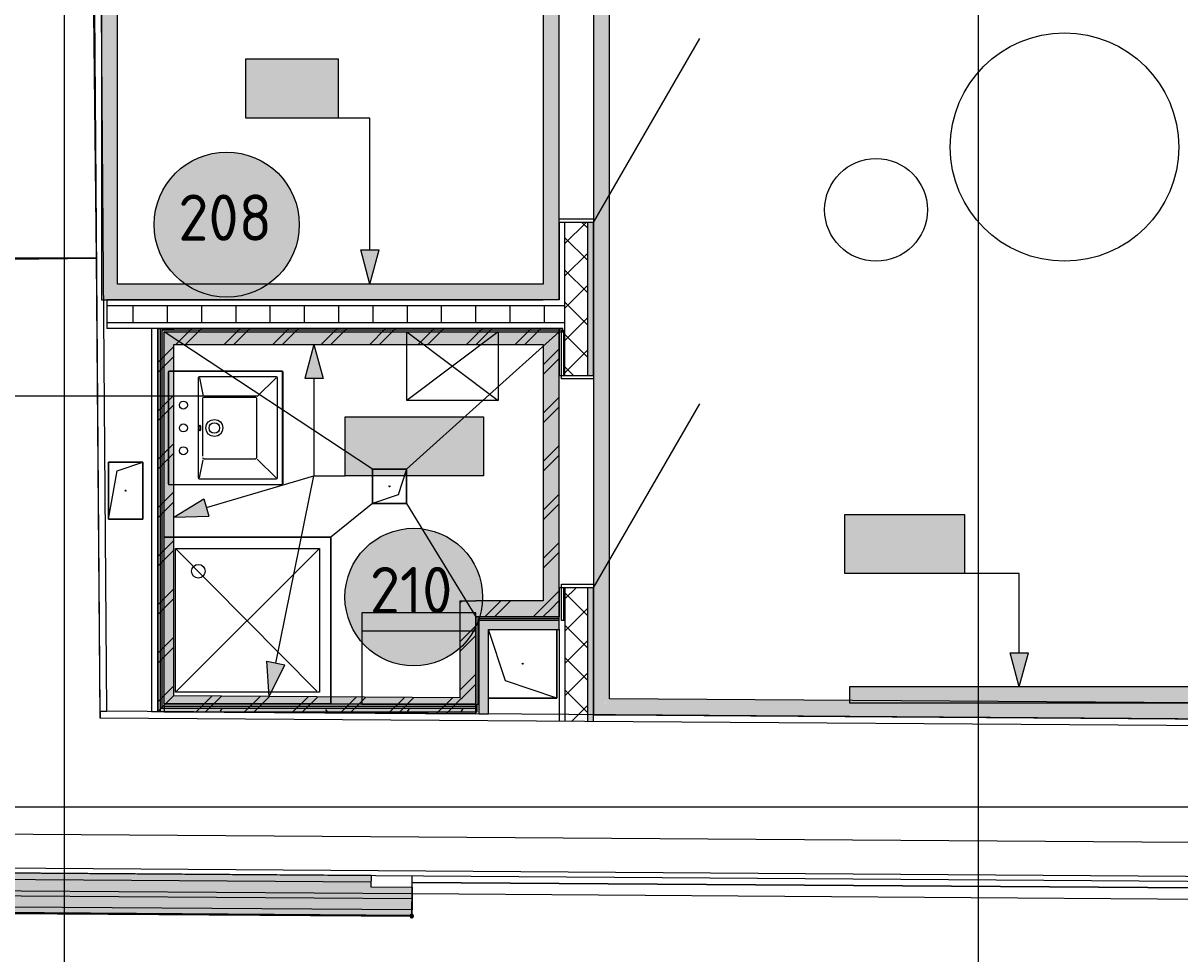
# Model space of a CAD drawing. Header units: millimetres. Extents: x 0 to 1189, y 0 to 841.
# Drawn here: x 720.4 to 771, y 281.4 to 322.2 of the extents above; entities that cross this region are included whole.
import ezdxf

# ---------------------------------------------------------------- set-up
doc = ezdxf.new("R2010")
doc.units = ezdxf.units.MM

msp = doc.modelspace()

# ---------------------------------------------------------------- hatches: boundary and pattern name
at = {"true_color": 0x008080}
h = msp.add_hatch(color=136, dxfattribs=at)
h.dxf.hatch_style = 2
h.paths.add_polyline_path([(746.02714, 292.605218), (745.327139, 292.610218), (745.327139, 374.192342), (746.02714, 374.192342)])
at = {"true_color": 0xf1d696}
h = msp.add_hatch(color=41, dxfattribs=at)
h.dxf.hatch_style = 2
h.paths.add_polyline_path([(724.493107, 310.771245), (723.793106, 310.771245), (723.793106, 323.121264), (724.493107, 323.121264)])
h = msp.add_hatch(color=41, dxfattribs=at)
h.dxf.hatch_style = 2
h.paths.add_polyline_path([(743.127135, 323.121264), (743.827136, 323.121264), (743.827136, 310.771245), (743.127135, 310.771245)])
at = {"true_color": 0xffffff}
h = msp.add_hatch(color=7, dxfattribs=at)
h.dxf.hatch_style = 2
h.paths.add_polyline_path([(730.107115, 320.624261), (734.147122, 320.624261), (734.147122, 318.035257), (730.107115, 318.035257)])
at = {"true_color": 0x0077b0}
h = msp.add_hatch(color=144, dxfattribs=at)
h.paths.add_polyline_path([(731.317405, 319.228366), (731.317405, 320.035345), (731.287915, 320.192028), (731.198894, 320.323079), (731.070254, 320.409482), (730.913916, 320.438835), (730.757439, 320.409482), (730.626181, 320.323079), (730.538745, 320.192028), (730.510426, 320.035345), (730.510426, 319.228366), (730.538745, 319.072027), (730.626181, 318.943388), (730.757439, 318.854366), (730.913916, 318.824876), (731.070254, 318.854366), (731.198894, 318.943388), (731.287915, 319.072027)])
h.paths.add_polyline_path([(731.518048, 319.228366), (731.506894, 319.10771), (731.473468, 318.995684), (731.417821, 318.89265), (731.340005, 318.798969), (731.248236, 318.72167), (731.146184, 318.66716), (731.03452, 318.634871), (730.913916, 318.624234), (730.792183, 318.634871), (730.680476, 318.66716), (730.578277, 318.72167), (730.48507, 318.798969), (730.40734, 318.89265), (730.351883, 318.995684), (730.318646, 319.10771), (730.307579, 319.228366), (730.307579, 320.035345), (730.318646, 320.157078), (730.351883, 320.268785), (730.40734, 320.370984), (730.48507, 320.464191), (730.578277, 320.542007), (730.680476, 320.597654), (730.792183, 320.63108), (730.913916, 320.642233), (731.034571, 320.631123), (731.146597, 320.597998), (731.249632, 320.543169), (731.343312, 320.466947), (731.419216, 320.373309), (731.473881, 320.270163), (731.506946, 320.157508), (731.518048, 320.035345)])
h = msp.add_hatch(color=144, dxfattribs=at)
h.dxf.hatch_style = 2
h.paths.add_polyline_path([(733.740525, 320.297724), (733.509015, 320.066213), (733.438459, 320.035345), (733.362322, 320.060632), (733.337035, 320.136769), (733.365147, 320.207324), (733.760369, 320.602546), (733.801159, 320.631898), (733.841949, 320.642233), (733.918085, 320.616671), (733.943372, 320.540258), (733.943372, 318.722902), (733.918085, 318.648143), (733.841949, 318.624234), (733.765812, 318.648143), (733.740525, 318.722902)])
h = msp.add_hatch(color=144, dxfattribs=at)
h.dxf.hatch_style = 2
h.paths.add_polyline_path([(732.830945, 319.126391), (732.023966, 319.126391), (731.94783, 319.151954), (731.922543, 319.228366), (731.94783, 319.304503), (732.023966, 319.32979), (732.830945, 319.32979), (732.907082, 319.304503), (732.932369, 319.228366), (732.907082, 319.151954)])
at = {"true_color": 0xffffff}
h = msp.add_hatch(color=7, dxfattribs=at)
edge = h.paths.add_edge_path()
edge.add_arc((729.268114, 313.371749), 3.176255, 0, 360)
h = msp.add_hatch(color=7)
h.dxf.hatch_style = 2
h.paths.add_polyline_path([(745.077138, 306.771239), (745.077138, 313.47125), (745.327139, 313.47125), (745.327139, 306.771239)])
at = {"true_color": 0x0077b0}
h = msp.add_hatch(color=144, dxfattribs=at)
h.dxf.hatch_style = 2
h.paths.add_polyline_path([(735.537124, 310.771245), (735.137123, 312.264248), (735.937124, 312.264248)])
at = {"true_color": 0xf1d696}
h = msp.add_hatch(color=41, dxfattribs=at)
h.dxf.hatch_style = 2
h.paths.add_polyline_path([(724.493107, 310.771245), (724.493107, 310.071244), (723.793106, 310.071244)])
h = msp.add_hatch(color=41, dxfattribs=at)
h.dxf.hatch_style = 2
h.paths.add_polyline_path([(723.793106, 310.771245), (724.493107, 310.771245), (723.793106, 310.071244)])
h = msp.add_hatch(color=41, dxfattribs=at)
h.dxf.hatch_style = 2
h.paths.add_polyline_path([(743.127135, 310.771245), (743.127135, 310.071244), (724.493107, 310.071244), (724.493107, 310.771245)])
h = msp.add_hatch(color=41, dxfattribs=at)
h.dxf.hatch_style = 2
h.paths.add_polyline_path([(743.127135, 310.071244), (743.127135, 310.771245), (743.827136, 310.071244)])
h = msp.add_hatch(color=41, dxfattribs=at)
h.dxf.hatch_style = 2
h.paths.add_polyline_path([(743.127135, 310.771245), (743.827136, 310.771245), (743.827136, 310.071244)])
at = {"true_color": 0xcccccc}
h = msp.add_hatch(color=254, dxfattribs=at)
h.dxf.hatch_style = 2
h.paths.add_polyline_path([(726.947111, 308.821243), (726.947111, 308.121241), (726.24711, 308.821243)])
h = msp.add_hatch(color=254, dxfattribs=at)
h.dxf.hatch_style = 2
h.paths.add_polyline_path([(726.947111, 308.121241), (726.24711, 308.121241), (726.24711, 308.821243)])
h = msp.add_hatch(color=254, dxfattribs=at)
h.dxf.hatch_style = 2
h.paths.add_polyline_path([(726.947111, 308.121241), (726.947111, 308.821243), (743.127135, 308.821243), (743.127135, 308.121241)])
h = msp.add_hatch(color=254, dxfattribs=at)
h.dxf.hatch_style = 2
h.paths.add_polyline_path([(743.127135, 308.121241), (743.127135, 308.821243), (743.827136, 308.821243)])
h = msp.add_hatch(color=254, dxfattribs=at)
h.dxf.hatch_style = 2
h.paths.add_polyline_path([(743.127135, 308.121241), (743.827136, 308.821243), (743.827136, 308.121241)])
h = msp.add_hatch(color=254, dxfattribs=at)
h.dxf.hatch_style = 2
h.paths.add_polyline_path([(726.24711, 308.121241), (726.947111, 308.121241), (726.947111, 292.740218), (726.24711, 292.745218)])
at = {"true_color": 0x0077b0}
h = msp.add_hatch(color=144, dxfattribs=at)
h.dxf.hatch_style = 2
h.paths.add_polyline_path([(733.08912, 308.121241), (733.489121, 306.628239), (732.689119, 306.628239)])
at = {"true_color": 0xcccccc}
h = msp.add_hatch(color=254, dxfattribs=at)
h.dxf.hatch_style = 2
h.paths.add_polyline_path([(743.127135, 308.121241), (743.827136, 308.121241), (743.827136, 296.892224), (743.127135, 296.892224)])
at = {"true_color": 0xffffff}
h = msp.add_hatch(color=7, dxfattribs=at)
h.dxf.hatch_style = 2
h.paths.add_polyline_path([(734.450122, 304.958237), (740.510131, 304.958237), (740.510131, 302.370233), (734.450122, 302.370233)])
h = msp.add_hatch(color=7, dxfattribs=at)
h.dxf.hatch_style = 2
h.paths.add_polyline_path([(734.450122, 304.958237), (740.510131, 304.958237), (740.510131, 302.370233), (734.450122, 302.370233)])
h = msp.add_hatch(color=7, dxfattribs=at)
h.dxf.hatch_style = 2
h.paths.add_polyline_path([(734.450122, 304.958237), (740.510131, 304.958237), (740.510131, 302.370233), (734.450122, 302.370233)])
at = {"true_color": 0x0077b0}
h = msp.add_hatch(color=144, dxfattribs=at)
h.dxf.hatch_style = 2
h.paths.add_polyline_path([(734.751706, 304.975338), (735.762084, 304.975338), (735.835809, 304.949776), (735.860751, 304.873363), (735.860751, 303.056007), (735.835809, 302.981248), (735.762084, 302.957339), (735.685672, 302.981248), (735.660109, 303.056007), (735.660109, 304.77194), (734.85313, 304.77194), (734.85313, 303.056007), (734.827843, 302.981248), (734.751706, 302.957339), (734.67557, 302.981248), (734.650283, 303.056007), (734.650283, 304.873363), (734.67557, 304.949776)])
h = msp.add_hatch(color=144, dxfattribs=at)
h.dxf.hatch_style = 2
h.paths.add_polyline_path([(734.751706, 304.975338), (735.762084, 304.975338), (735.835809, 304.949776), (735.860751, 304.873363), (735.860751, 303.056007), (735.835809, 302.981248), (735.762084, 302.957339), (735.685672, 302.981248), (735.660109, 303.056007), (735.660109, 304.77194), (734.85313, 304.77194), (734.85313, 303.056007), (734.827843, 302.981248), (734.751706, 302.957339), (734.67557, 302.981248), (734.650283, 303.056007), (734.650283, 304.873363), (734.67557, 304.949776)])
h = msp.add_hatch(color=144, dxfattribs=at)
h.dxf.hatch_style = 2
h.paths.add_polyline_path([(734.751706, 304.975338), (735.762084, 304.975338), (735.835809, 304.949776), (735.860751, 304.873363), (735.860751, 303.056007), (735.835809, 302.981248), (735.762084, 302.957339), (735.685672, 302.981248), (735.660109, 303.056007), (735.660109, 304.77194), (734.85313, 304.77194), (734.85313, 303.056007), (734.827843, 302.981248), (734.751706, 302.957339), (734.67557, 302.981248), (734.650283, 303.056007), (734.650283, 304.873363), (734.67557, 304.949776)])
h = msp.add_hatch(color=144, dxfattribs=at)
h.dxf.hatch_style = 2
h.paths.add_polyline_path([(736.265587, 303.056007), (736.265587, 304.873363), (736.290874, 304.949776), (736.367011, 304.975338), (736.443147, 304.949776), (736.468434, 304.873363), (736.468434, 304.167808), (737.275413, 304.167808), (737.275413, 304.873363), (737.300976, 304.949776), (737.377388, 304.975338), (737.451113, 304.949776), (737.476056, 304.873363), (737.476056, 303.056007), (737.451113, 302.981248), (737.377388, 302.957339), (737.300976, 302.981248), (737.275413, 303.056007), (737.275413, 303.964961), (736.468434, 303.964961), (736.468434, 303.056007), (736.443147, 302.981248), (736.367011, 302.957339), (736.290874, 302.981248)])
h = msp.add_hatch(color=144, dxfattribs=at)
h.dxf.hatch_style = 2
h.paths.add_polyline_path([(736.265587, 303.056007), (736.265587, 304.873363), (736.290874, 304.949776), (736.367011, 304.975338), (736.443147, 304.949776), (736.468434, 304.873363), (736.468434, 304.167808), (737.275413, 304.167808), (737.275413, 304.873363), (737.300976, 304.949776), (737.377388, 304.975338), (737.451113, 304.949776), (737.476056, 304.873363), (737.476056, 303.056007), (737.451113, 302.981248), (737.377388, 302.957339), (737.300976, 302.981248), (737.275413, 303.056007), (737.275413, 303.964961), (736.468434, 303.964961), (736.468434, 303.056007), (736.443147, 302.981248), (736.367011, 302.957339), (736.290874, 302.981248)])
h = msp.add_hatch(color=144, dxfattribs=at)
h.dxf.hatch_style = 2
h.paths.add_polyline_path([(736.265587, 303.056007), (736.265587, 304.873363), (736.290874, 304.949776), (736.367011, 304.975338), (736.443147, 304.949776), (736.468434, 304.873363), (736.468434, 304.167808), (737.275413, 304.167808), (737.275413, 304.873363), (737.300976, 304.949776), (737.377388, 304.975338), (737.451113, 304.949776), (737.476056, 304.873363), (737.476056, 303.056007), (737.451113, 302.981248), (737.377388, 302.957339), (737.300976, 302.981248), (737.275413, 303.056007), (737.275413, 303.964961), (736.468434, 303.964961), (736.468434, 303.056007), (736.443147, 302.981248), (736.367011, 302.957339), (736.290874, 302.981248)])
h = msp.add_hatch(color=144, dxfattribs=at)
h.dxf.hatch_style = 2
h.paths.add_polyline_path([(739.800638, 304.975338), (739.901071, 304.966303), (739.994321, 304.939027), (740.079613, 304.89325), (740.156172, 304.828715), (740.221138, 304.750632), (740.267862, 304.665004), (740.296086, 304.571521), (740.305551, 304.469874), (740.2824, 304.325662), (740.212947, 304.179383), (739.577947, 303.157981), (740.204127, 303.157981), (740.280264, 303.132419), (740.305551, 303.056007), (740.280264, 302.981248), (740.204127, 302.957339), (739.397148, 302.957339), (739.321012, 302.981248), (739.295725, 303.056007), (739.312261, 303.115538), (740.051992, 304.303407), (740.089957, 304.385813), (740.102704, 304.469874), (740.081206, 304.5868), (740.015061, 304.684297), (739.917564, 304.750442), (739.800638, 304.77194), (739.71594, 304.75611), (739.635273, 304.70855), (739.558327, 304.629158), (739.484791, 304.51783), (739.448411, 304.482276), (739.397148, 304.469874), (739.321012, 304.495436), (739.295725, 304.571849), (739.303993, 304.610985), (739.406088, 304.770467), (739.52255, 304.884319), (739.653894, 304.952592)])
h = msp.add_hatch(color=144, dxfattribs=at)
h.dxf.hatch_style = 2
h.paths.add_polyline_path([(739.800638, 304.975338), (739.901071, 304.966303), (739.994321, 304.939027), (740.079613, 304.89325), (740.156172, 304.828715), (740.221138, 304.750632), (740.267862, 304.665004), (740.296086, 304.571521), (740.305551, 304.469874), (740.2824, 304.325662), (740.212947, 304.179383), (739.577947, 303.157981), (740.204127, 303.157981), (740.280264, 303.132419), (740.305551, 303.056007), (740.280264, 302.981248), (740.204127, 302.957339), (739.397148, 302.957339), (739.321012, 302.981248), (739.295725, 303.056007), (739.312261, 303.115538), (740.051992, 304.303407), (740.089957, 304.385813), (740.102704, 304.469874), (740.081206, 304.5868), (740.015061, 304.684297), (739.917564, 304.750442), (739.800638, 304.77194), (739.71594, 304.75611), (739.635273, 304.70855), (739.558327, 304.629158), (739.484791, 304.51783), (739.448411, 304.482276), (739.397148, 304.469874), (739.321012, 304.495436), (739.295725, 304.571849), (739.303993, 304.610985), (739.406088, 304.770467), (739.52255, 304.884319), (739.653894, 304.952592)])
h = msp.add_hatch(color=144, dxfattribs=at)
h.dxf.hatch_style = 2
h.paths.add_polyline_path([(739.800638, 304.975338), (739.901071, 304.966303), (739.994321, 304.939027), (740.079613, 304.89325), (740.156172, 304.828715), (740.221138, 304.750632), (740.267862, 304.665004), (740.296086, 304.571521), (740.305551, 304.469874), (740.2824, 304.325662), (740.212947, 304.179383), (739.577947, 303.157981), (740.204127, 303.157981), (740.280264, 303.132419), (740.305551, 303.056007), (740.280264, 302.981248), (740.204127, 302.957339), (739.397148, 302.957339), (739.321012, 302.981248), (739.295725, 303.056007), (739.312261, 303.115538), (740.051992, 304.303407), (740.089957, 304.385813), (740.102704, 304.469874), (740.081206, 304.5868), (740.015061, 304.684297), (739.917564, 304.750442), (739.800638, 304.77194), (739.71594, 304.75611), (739.635273, 304.70855), (739.558327, 304.629158), (739.484791, 304.51783), (739.448411, 304.482276), (739.397148, 304.469874), (739.321012, 304.495436), (739.295725, 304.571849), (739.303993, 304.610985), (739.406088, 304.770467), (739.52255, 304.884319), (739.653894, 304.952592)])
h = msp.add_hatch(color=144, dxfattribs=at)
h.dxf.hatch_style = 2
h.paths.add_polyline_path([(738.789294, 303.459496), (737.982315, 303.459496), (737.906178, 303.485059), (737.880891, 303.561471), (737.906178, 303.637608), (737.982315, 303.662895), (738.789294, 303.662895), (738.865431, 303.637608), (738.890718, 303.561471), (738.865431, 303.485059)])
h = msp.add_hatch(color=144, dxfattribs=at)
h.dxf.hatch_style = 2
h.paths.add_polyline_path([(738.789294, 303.459496), (737.982315, 303.459496), (737.906178, 303.485059), (737.880891, 303.561471), (737.906178, 303.637608), (737.982315, 303.662895), (738.789294, 303.662895), (738.865431, 303.637608), (738.890718, 303.561471), (738.865431, 303.485059)])
h = msp.add_hatch(color=144, dxfattribs=at)
h.dxf.hatch_style = 2
h.paths.add_polyline_path([(738.789294, 303.459496), (737.982315, 303.459496), (737.906178, 303.485059), (737.880891, 303.561471), (737.906178, 303.637608), (737.982315, 303.662895), (738.789294, 303.662895), (738.865431, 303.637608), (738.890718, 303.561471), (738.865431, 303.485059)])
h = msp.add_hatch(color=144, dxfattribs=at)
h.dxf.hatch_style = 2
h.paths.add_polyline_path([(726.947111, 300.56123), (728.266113, 301.367231), (728.492113, 300.59923)])
at = {"true_color": 0xffffff}
h = msp.add_hatch(color=7, dxfattribs=at)
h.dxf.hatch_style = 2
h.paths.add_polyline_path([(756.322155, 300.68223), (761.574164, 300.68223), (761.574164, 298.094226), (756.322155, 298.094226)])
at = {"true_color": 0x0077b0}
h = msp.add_hatch(color=144, dxfattribs=at)
h.dxf.hatch_style = 2
h.paths.add_polyline_path([(756.725399, 300.496264), (756.725399, 298.780331), (756.700112, 298.705572), (756.623976, 298.681663), (756.547839, 298.705572), (756.522552, 298.780331), (756.522552, 300.597687), (756.547839, 300.6741), (756.623976, 300.699662), (757.430955, 300.699662), (757.507091, 300.6741), (757.532378, 300.597687), (757.507091, 300.521758), (757.430955, 300.496264)])
h = msp.add_hatch(color=144, dxfattribs=at)
h.dxf.hatch_style = 2
h.paths.add_polyline_path([(761.168045, 300.355153), (760.936534, 300.123642), (760.865979, 300.092774), (760.789842, 300.118061), (760.764555, 300.194198), (760.792667, 300.264753), (761.187889, 300.659975), (761.228679, 300.689327), (761.269469, 300.699662), (761.345605, 300.6741), (761.370892, 300.597687), (761.370892, 298.780331), (761.345605, 298.705572), (761.269469, 298.681663), (761.193332, 298.705572), (761.168045, 298.780331)])
at = {"true_color": 0xffffff}
h = msp.add_hatch(color=7, dxfattribs=at)
edge = h.paths.add_edge_path()
edge.add_arc((737.456627, 297.062725), 3.011505, 0, 360)
at = {"true_color": 0x0077b0}
h = msp.add_hatch(color=144, dxfattribs=at)
h.paths.add_polyline_path([(757.936553, 299.994107), (757.96184, 300.067832), (758.037977, 300.092774), (758.54289, 300.092774), (758.699228, 300.063422), (758.827868, 299.977019), (758.91689, 299.845968), (758.94638, 299.689285), (758.94638, 299.085153), (758.91689, 298.92847), (758.827868, 298.797418), (758.699228, 298.709982), (758.54289, 298.681663), (758.1394, 298.681663), (758.1394, 298.173443), (758.114113, 298.099924), (758.037977, 298.074775), (757.96184, 298.099924), (757.936553, 298.173443)])
h.paths.add_polyline_path([(758.1394, 299.889376), (758.1394, 298.882306), (758.54289, 298.882306), (758.62006, 298.896913), (758.684001, 298.941286), (758.728649, 299.007018), (758.743532, 299.085153), (758.743532, 299.689285), (758.728994, 299.767419), (758.686757, 299.833152), (758.621438, 299.876147), (758.54289, 299.889376)])
h = msp.add_hatch(color=144, dxfattribs=at)
h.dxf.hatch_style = 2
h.paths.add_polyline_path([(760.258957, 299.18382), (759.451978, 299.18382), (759.375841, 299.209383), (759.350554, 299.285795), (759.375841, 299.361932), (759.451978, 299.387219), (760.258957, 299.387219), (760.335094, 299.361932), (760.360381, 299.285795), (760.335094, 299.209383)])
h = msp.add_hatch(color=7)
h.dxf.hatch_style = 2
h.paths.add_polyline_path([(745.327139, 297.471225), (745.327139, 291.610216), (745.077138, 291.612216), (745.077138, 297.471225)])
at = {"true_color": 0xcccccc}
h = msp.add_hatch(color=254, dxfattribs=at)
h.dxf.hatch_style = 2
h.paths.add_polyline_path([(739.47713, 296.892224), (740.177131, 296.892224), (740.177131, 296.192223)])
h = msp.add_hatch(color=254, dxfattribs=at)
h.dxf.hatch_style = 2
h.paths.add_polyline_path([(739.47713, 296.192223), (739.47713, 296.892224), (740.177131, 296.192223)])
h = msp.add_hatch(color=254, dxfattribs=at)
h.dxf.hatch_style = 2
h.paths.add_polyline_path([(743.127135, 296.892224), (743.127135, 296.192223), (740.177131, 296.192223), (740.177131, 296.892224)])
h = msp.add_hatch(color=254, dxfattribs=at)
h.dxf.hatch_style = 2
h.paths.add_polyline_path([(743.127135, 296.892224), (743.827136, 296.892224), (743.827136, 296.192223)])
h = msp.add_hatch(color=254, dxfattribs=at)
h.dxf.hatch_style = 2
h.paths.add_polyline_path([(743.127135, 296.192223), (743.127135, 296.892224), (743.827136, 296.192223)])
h = msp.add_hatch(color=254, dxfattribs=at)
h.dxf.hatch_style = 2
h.paths.add_polyline_path([(739.47713, 296.192223), (740.177131, 296.192223), (740.177131, 292.646218), (739.47713, 292.651218)])
h = msp.add_hatch(color=7)
h.dxf.hatch_style = 2
h.paths.add_polyline_path([(740.327131, 295.642222), (740.327131, 296.042223), (743.827136, 296.042223), (743.827136, 295.642222)])
h = msp.add_hatch(color=7)
h.dxf.hatch_style = 2
h.paths.add_polyline_path([(740.727132, 291.942217), (740.327131, 291.942217), (740.327131, 295.642222), (740.727132, 295.642222)])
at = {"true_color": 0x0077b0}
h = msp.add_hatch(color=144, dxfattribs=at)
h.dxf.hatch_style = 2
h.paths.add_polyline_path([(731.127117, 292.711218), (731.032117, 294.25322), (731.816118, 294.09422)])
h = msp.add_hatch(color=144, dxfattribs=at)
h.dxf.hatch_style = 2
h.paths.add_polyline_path([(763.966167, 293.126219), (763.566167, 294.619221), (764.366168, 294.619221)])
at = {"true_color": 0xcccccc}
h = msp.add_hatch(color=254, dxfattribs=at)
h.dxf.hatch_style = 2
h.paths.add_polyline_path([(726.25211, 292.050217), (726.24711, 292.745218), (726.947111, 292.740218)])
h = msp.add_hatch(color=254, dxfattribs=at)
h.dxf.hatch_style = 2
h.paths.add_polyline_path([(726.24711, 292.045217), (726.947111, 292.740218), (726.947111, 292.040217)])
h = msp.add_hatch(color=254, dxfattribs=at)
h.dxf.hatch_style = 2
h.paths.add_polyline_path([(726.947111, 292.040217), (726.947111, 292.740218), (739.47713, 292.651218), (739.47713, 291.951217)])
at = {"true_color": 0x6a6a6a}
h = msp.add_hatch(color=251, dxfattribs=at)
h.dxf.hatch_style = 2
h.paths.add_polyline_path([(756.531156, 292.426217), (756.531156, 293.126219), (771.531179, 293.126219), (771.531179, 292.426217)])
at = {"true_color": 0xcccccc}
h = msp.add_hatch(color=254, dxfattribs=at)
h.dxf.hatch_style = 2
h.paths.add_polyline_path([(739.47713, 292.651218), (740.177131, 292.646218), (740.177131, 291.946217)])
h = msp.add_hatch(color=254, dxfattribs=at)
h.dxf.hatch_style = 2
h.paths.add_polyline_path([(739.47713, 292.651218), (740.177131, 291.946217), (739.47713, 291.951217)])
at = {"true_color": 0x008080}
h = msp.add_hatch(color=136, dxfattribs=at)
h.dxf.hatch_style = 2
h.paths.add_polyline_path([(745.327139, 291.915217), (745.327139, 292.610218), (746.02714, 292.605218)])
h = msp.add_hatch(color=136, dxfattribs=at)
h.dxf.hatch_style = 2
h.paths.add_polyline_path([(746.02714, 292.605218), (746.02714, 291.905217), (745.327139, 291.910217)])
at = {"true_color": 0xf1d696}
h = msp.add_hatch(color=41, dxfattribs=at)
h.dxf.hatch_style = 2
h.paths.add_polyline_path([(790.713208, 292.292217), (790.718208, 291.592216), (746.02714, 291.905217), (746.02714, 292.605218)])
at = {"true_color": 0x3d3d3d}
h = msp.add_hatch(color=250, dxfattribs=at)
h.dxf.hatch_style = 2
h.paths.add_polyline_path([(716.967095, 284.998206), (735.585124, 284.868206), (735.585124, 284.378205), (737.381127, 284.365205), (737.372127, 283.069203), (715.194093, 283.225203)])
h = msp.add_hatch(color=250, dxfattribs=at)
h.dxf.hatch_style = 2
h.paths.add_polyline_path([(735.589124, 284.868206), (735.585124, 284.878206)])
h = msp.add_hatch(color=250, dxfattribs=at)
h.dxf.hatch_style = 2
h.paths.add_polyline_path([(715.233093, 283.264203), (737.372127, 283.109203), (737.372127, 283.067203), (715.207093, 283.223203)])
h = msp.add_hatch(color=7)
h.dxf.hatch_style = 2
h.paths.add_polyline_path([(737.282126, 283.109203), (737.308564, 283.045641), (737.372127, 283.019203), (737.435689, 283.045641), (737.462127, 283.109203), (737.462127, 283.121203), (737.435689, 283.184766), (737.372127, 283.211203), (737.308564, 283.184766), (737.282126, 283.121203)])
h = msp.add_hatch(color=7)
h.dxf.hatch_style = 2
h.paths.add_polyline_path([(737.462127, 283.106203), (737.435689, 283.169766), (737.372127, 283.196203), (737.308564, 283.169766), (737.282126, 283.106203), (737.308564, 283.038641), (737.372127, 283.012203), (737.435689, 283.038641)])
h = msp.add_hatch(color=7)
h.dxf.hatch_style = 2
h.paths.add_polyline_path([(737.462127, 283.085203), (737.435689, 283.148766), (737.372127, 283.175203), (737.308564, 283.148766), (737.282126, 283.085203), (737.308564, 283.016641), (737.372127, 282.990203), (737.435689, 283.016641)])
h = msp.add_hatch(color=7)
h.dxf.hatch_style = 2
h.paths.add_polyline_path([(737.282126, 283.069203), (737.308564, 283.005641), (737.372127, 282.979203), (737.435689, 283.005641), (737.462127, 283.069203), (737.462127, 283.082203), (737.435689, 283.145766), (737.372127, 283.172203), (737.308564, 283.145766), (737.282126, 283.082203)])
h = msp.add_hatch(color=7)
h.dxf.hatch_style = 2
h.paths.add_polyline_path([(737.462127, 283.082203), (737.435689, 283.145766), (737.372127, 283.172203), (737.308564, 283.145766), (737.282126, 283.082203), (737.282126, 283.069203), (737.308564, 283.005641), (737.372127, 282.979203), (737.435689, 283.005641), (737.462127, 283.069203)])
h = msp.add_hatch(color=7)
h.dxf.hatch_style = 2
h.paths.add_polyline_path([(737.282126, 283.067203), (737.308564, 283.003641), (737.372127, 282.977203), (737.435689, 283.003641), (737.462127, 283.067203), (737.462127, 283.079203), (737.435689, 283.142766), (737.372127, 283.169203), (737.308564, 283.142766), (737.282126, 283.079203)])

# ---------------------------------------------------------------- linework, layer by layer
at = {"color": 7, "lineweight": 0}
for points in [[(762.173164, 237.628134), (762.173164, 717.840867)], [(722.173103, 237.628134), (722.173103, 489.971519)], [(723.573105, 311.904247), (722.863104, 376.404346)], [(723.723106, 292.059217), (723.085105, 376.406346)], [(724.023106, 292.061217), (723.385105, 376.409346)], [(745.327139, 374.192342), (745.327139, 291.910217)], [(746.02714, 292.605218), (746.02714, 374.192342)], [(743.827136, 310.071244), (743.827136, 323.821265)], [(723.793106, 323.121264), (723.793106, 310.071244)], [(724.493107, 310.771245), (724.493107, 323.121264)], [(743.127135, 323.121264), (743.127135, 310.771245)], [(745.327139, 313.47125), (749.977146, 321.525262)], [(726.092109, 313.371249), (726.108507, 313.696144), (726.156637, 314.011639), (726.234901, 314.316139), (726.341703, 314.608048), (726.475447, 314.885772), (726.634536, 315.147715), (726.817373, 315.392282), (727.022361, 315.617878), (727.247904, 315.822907), (727.492404, 316.005775), (727.754267, 316.164886), (728.031894, 316.298645), (728.323688, 316.405456), (728.628055, 316.483725), (728.943395, 316.531856), (729.268114, 316.548254), (729.592844, 316.531856), (729.908217, 316.483725), (730.212632, 316.405456), (730.504491, 316.298645), (730.782194, 316.164886), (731.04414, 316.005775), (731.288732, 315.822907), (731.514368, 315.617878), (731.719449, 315.392282), (731.902376, 315.147715), (732.061549, 314.885772), (732.195369, 314.608048), (732.302235, 314.316139), (732.380549, 314.011639), (732.42871, 313.696144), (732.445119, 313.371249)], [(743.827136, 313.47125), (743.827136, 313.62125)], [(743.827136, 313.62125), (745.327139, 313.62125)], [(743.827136, 313.47125), (743.827136, 310.071244)], [(745.327139, 313.47125), (743.827136, 313.47125)], [(744.077137, 306.771239), (744.077137, 313.47125)], [(745.077138, 306.771239), (745.077138, 313.47125)], [(745.327139, 306.771239), (745.327139, 313.47125)], [(732.445119, 313.371249), (732.42871, 313.046531), (732.380549, 312.73119), (732.302235, 312.426824), (732.195369, 312.135029), (732.061549, 311.857402), (731.902376, 311.59554), (731.719449, 311.351039), (731.514368, 311.125496), (731.288732, 310.920508), (731.04414, 310.737671), (730.782194, 310.578583), (730.504491, 310.444839), (730.212632, 310.338036), (729.908217, 310.259772), (729.592844, 310.211643), (729.268114, 310.195245), (728.943395, 310.211643), (728.628055, 310.259772), (728.323688, 310.338036), (728.031894, 310.444839), (727.754267, 310.578583), (727.492404, 310.737671), (727.247904, 310.920508), (727.022361, 311.125496), (726.817373, 311.351039), (726.634536, 311.59554), (726.475447, 311.857402), (726.341703, 312.135029), (726.234901, 312.426824), (726.156637, 312.73119), (726.108507, 313.046531), (726.092109, 313.371249)], [(723.573105, 311.904247), (712.119088, 311.904247)], [(719.7731, 311.862247), (723.573105, 311.904247)], [(723.726106, 291.761216), (723.573105, 311.904247)], [(743.127135, 310.771245), (724.493107, 310.771245)], [(723.793106, 310.071244), (724.493107, 310.071244)], [(723.887106, 310.071244), (724.021106, 310.071244)], [(743.827136, 310.071244), (724.021106, 310.071244)], [(724.021106, 310.071244), (724.021106, 308.821243)], [(724.493107, 310.071244), (743.127135, 310.071244)], [(743.827136, 310.071244), (743.127135, 310.071244)], [(744.077137, 309.821244), (724.021106, 309.821244)], [(725.177108, 309.071243), (725.177108, 309.821244)], [(726.67711, 309.071243), (726.67711, 309.821244)], [(728.177112, 309.071243), (728.177112, 309.821244)], [(729.677115, 309.071243), (729.677115, 309.821244)], [(731.177117, 309.071243), (731.177117, 309.821244)], [(732.677119, 309.071243), (732.677119, 309.821244)], [(734.177122, 309.071243), (734.177122, 309.821244)], [(735.677124, 309.071243), (735.677124, 309.821244)], [(737.177126, 309.071243), (737.177126, 309.821244)], [(738.677129, 309.071243), (738.677129, 309.821244)], [(740.177131, 309.071243), (740.177131, 309.821244)], [(741.677133, 309.071243), (741.677133, 309.821244)], [(743.177135, 309.071243), (743.177135, 309.821244)], [(744.077137, 309.071243), (724.021106, 309.071243)], [(743.987137, 308.821243), (724.021106, 308.821243)], [(725.977109, 308.821243), (725.977109, 292.045217)], [(726.24711, 292.045217), (726.24711, 308.821243)], [(726.24711, 308.821243), (726.947111, 308.821243)], [(726.24711, 308.821243), (726.24711, 292.045217)], [(726.37711, 292.045217), (726.37711, 308.821243)], [(726.43711, 308.761242), (743.987137, 308.761242)], [(726.43711, 292.201217), (726.43711, 308.761242)], [(726.52711, 308.671242), (743.987137, 308.671242)], [(726.52711, 292.366217), (726.52711, 308.671242)], [(735.645124, 302.663233), (726.52711, 308.671242)], [(743.127135, 308.821243), (726.947111, 308.821243)], [(727.042111, 308.121241), (727.742112, 308.821243)], [(727.466111, 308.121241), (728.166112, 308.821243)], [(729.163114, 308.121241), (729.863115, 308.821243)], [(729.587115, 308.121241), (730.287116, 308.821243)], [(731.285117, 308.121241), (731.985118, 308.821243)], [(731.709118, 308.121241), (732.409119, 308.821243)], [(733.40612, 308.121241), (734.106122, 308.821243)], [(733.830121, 308.121241), (734.530122, 308.821243)], [(735.527124, 308.121241), (736.227125, 308.821243)], [(735.951124, 308.121241), (736.651125, 308.821243)], [(737.145126, 302.663233), (743.827136, 308.671242)], [(737.649127, 308.121241), (738.349128, 308.821243)], [(738.073128, 308.121241), (738.773129, 308.821243)], [(739.77013, 308.121241), (740.470131, 308.821243)], [(740.194131, 308.121241), (740.894132, 308.821243)], [(741.891133, 308.121241), (742.591135, 308.821243)], [(742.315134, 308.121241), (743.015135, 308.821243)], [(743.827136, 308.821243), (743.127135, 308.821243)], [(743.827136, 308.821243), (743.827136, 306.771239)], [(743.827136, 296.892224), (743.827136, 308.821243)], [(743.927137, 306.771239), (743.927137, 308.731242)], [(743.927137, 308.731242), (744.077137, 308.731242)], [(743.987137, 308.671242), (743.987137, 308.821243)], [(744.017137, 308.731242), (744.017137, 306.771239)], [(726.24711, 307.32724), (726.947111, 308.027241)], [(726.947111, 292.740218), (726.947111, 308.121241)], [(726.947111, 308.121241), (743.127135, 308.121241)], [(743.127135, 308.121241), (743.127135, 296.892224)], [(743.127135, 307.23624), (743.827136, 307.936241)], [(726.24711, 306.90224), (726.947111, 307.602241)], [(743.127135, 306.812239), (743.827136, 307.512241)], [(726.72711, 306.91624), (726.741985, 306.95174), (726.77711, 306.96624)], [(726.72711, 306.94624), (726.72711, 301.996232)], [(731.677118, 306.94624), (726.72711, 306.94624)], [(726.72711, 302.026232), (726.72711, 306.91624)], [(726.77711, 306.96624), (731.677118, 306.96624)], [(731.677118, 306.96624), (731.712618, 306.95174), (731.727118, 306.91624)], [(731.677118, 306.94624), (731.698493, 306.937615), (731.707118, 306.91624)], [(731.707118, 302.026232), (731.707118, 306.91624)], [(731.727118, 306.91624), (731.727118, 302.026232)], [(728.027112, 306.666239), (728.041987, 306.701739), (728.077112, 306.716239)], [(728.027112, 302.276233), (728.027112, 306.666239)], [(728.077112, 306.716239), (731.427117, 306.716239)], [(728.077112, 306.666239), (728.238113, 305.866238)], [(731.427117, 306.666239), (730.609116, 305.847238)], [(731.427117, 306.716239), (731.462618, 306.701739), (731.477118, 306.666239)], [(731.477118, 306.666239), (731.477118, 302.276233)], [(743.827136, 306.771239), (745.327139, 306.771239)], [(743.927137, 306.621239), (743.927137, 306.771239)], [(745.327139, 306.621239), (743.927137, 306.621239)], [(202.529309, 305.871238), (730.632116, 305.871238)], [(726.24711, 305.205237), (726.947111, 305.905238)], [(726.24711, 304.781236), (726.947111, 305.481237)], [(727.371111, 305.291237), (727.302846, 305.305081), (727.247236, 305.342737), (727.209814, 305.398394), (727.196111, 305.466237), (727.209814, 305.534503), (727.247236, 305.590113), (727.302846, 305.627535), (727.371111, 305.641238)], [(727.371111, 305.641238), (727.438955, 305.627535), (727.494611, 305.590113), (727.532268, 305.534503), (727.546112, 305.466237), (727.532268, 305.398394), (727.494611, 305.342737), (727.438955, 305.305081), (727.371111, 305.291237)], [(728.228113, 305.766238), (728.242613, 305.801738), (728.278113, 305.816238)], [(728.228113, 305.732238), (728.228113, 305.766238)], [(728.228113, 303.230234), (728.228113, 305.732238)], [(728.278113, 305.816238), (730.527116, 305.816238)], [(730.527116, 305.816238), (730.562616, 305.801738), (730.577116, 305.766238)], [(730.577116, 305.766238), (730.577116, 303.166234)], [(743.127135, 305.115237), (743.827136, 305.815238)], [(743.127135, 304.690236), (743.827136, 305.390237)], [(745.327139, 297.471225), (749.977146, 305.525237)], [(727.371111, 304.291236), (727.302846, 304.305079), (727.247236, 304.342736), (727.209814, 304.398392), (727.196111, 304.466236), (727.209814, 304.534502), (727.247236, 304.590111), (727.302846, 304.627533), (727.371111, 304.641236)], [(727.371111, 304.641236), (727.438955, 304.627533), (727.494611, 304.590111), (727.532268, 304.534502), (727.546112, 304.466236), (727.532268, 304.398392), (727.494611, 304.342736), (727.438955, 304.305079), (727.371111, 304.291236)], [(728.096081, 304.340259), (728.084065, 304.350087), (728.074206, 304.376884), (728.067534, 304.416619), (728.06508, 304.465259), (728.067534, 304.5139), (728.074206, 304.553634), (728.084065, 304.580431), (728.096081, 304.590259)], [(728.096081, 304.590259), (728.108096, 304.580431), (728.117956, 304.553634), (728.124627, 304.5139), (728.127081, 304.465259), (728.124627, 304.416619), (728.117956, 304.376884), (728.108096, 304.350087), (728.096081, 304.340259)], [(728.727113, 304.091235), (728.581191, 304.12072), (728.461988, 304.20111), (728.381597, 304.320314), (728.352113, 304.466236), (728.381597, 304.612158), (728.461988, 304.731361), (728.581191, 304.811752), (728.727113, 304.841236)], [(728.727113, 304.236235), (728.637598, 304.254314), (728.564488, 304.303611), (728.515191, 304.37672), (728.497113, 304.466236), (728.515191, 304.555752), (728.564488, 304.628861), (728.637598, 304.678158), (728.727113, 304.696236)], [(728.727113, 304.841236), (728.873035, 304.811752), (728.992239, 304.731361), (729.072629, 304.612158), (729.102114, 304.466236), (729.072629, 304.320314), (728.992239, 304.20111), (728.873035, 304.12072), (728.727113, 304.091235)], [(728.727113, 304.696236), (728.816629, 304.678158), (728.889739, 304.628861), (728.939036, 304.555752), (728.957114, 304.466236), (728.939036, 304.37672), (728.889739, 304.303611), (728.816629, 304.254314), (728.727113, 304.236235)], [(726.24711, 303.084234), (726.947111, 303.784235)], [(726.24711, 302.660233), (726.947111, 303.360234)], [(727.371111, 303.291234), (727.302846, 303.305078), (727.247236, 303.342734), (727.209814, 303.39839), (727.196111, 303.466234), (727.209814, 303.5345), (727.247236, 303.59011), (727.302846, 303.627531), (727.371111, 303.641235)], [(727.371111, 303.641235), (727.438955, 303.627531), (727.494611, 303.59011), (727.532268, 303.5345), (727.546112, 303.466234), (727.532268, 303.39839), (727.494611, 303.342734), (727.438955, 303.305078), (727.371111, 303.291234)], [(743.127135, 302.993234), (743.827136, 303.693235)], [(724.094106, 300.47023), (724.094106, 302.970234)], [(724.094106, 302.970234), (725.594109, 302.970234)], [(725.594109, 302.970234), (724.094106, 302.970234)], [(724.094106, 302.970234), (724.094106, 300.47023)], [(724.469107, 302.595233), (725.594109, 302.970234)], [(725.594109, 302.970234), (725.594109, 300.47023)], [(725.594109, 300.47023), (725.594109, 302.970234)], [(728.077112, 302.276233), (728.232113, 303.073234)], [(728.278113, 303.116234), (728.242613, 303.131109), (728.228113, 303.166234)], [(728.278113, 303.116234), (730.527116, 303.116234)], [(730.577116, 303.166234), (730.562616, 303.131109), (730.527116, 303.116234)], [(731.427117, 302.276233), (730.604116, 303.099234)], [(743.127135, 302.569233), (743.827136, 303.269234)], [(724.094106, 300.47023), (724.469107, 302.595233)], [(735.645124, 301.163231), (735.645124, 302.663233)], [(735.645124, 302.663233), (737.145126, 302.663233)], [(737.145126, 302.663233), (735.645124, 302.663233)], [(735.645124, 302.663233), (735.645124, 301.163231)], [(737.145126, 302.663233), (736.770126, 301.538231)], [(737.145126, 302.663233), (737.145126, 301.163231)], [(737.145126, 301.163231), (737.145126, 302.663233)], [(726.77711, 301.976232), (726.741985, 301.991107), (726.72711, 302.026232)], [(726.72711, 301.996232), (731.677118, 301.996232)], [(731.677118, 301.976232), (726.77711, 301.976232)], [(728.077112, 302.226232), (728.041987, 302.241107), (728.027112, 302.276233)], [(731.427117, 302.226232), (728.077112, 302.226232)], [(731.477118, 302.276233), (731.462618, 302.241107), (731.427117, 302.226232)], [(731.707118, 302.026232), (731.698493, 302.005232), (731.677118, 301.996232)], [(731.727118, 302.026232), (731.712618, 301.991107), (731.677118, 301.976232)], [(736.370125, 301.913232), (736.395125, 301.938232), (736.420125, 301.913232)], [(736.370125, 301.913232), (736.382125, 301.934232)], [(736.420125, 301.913232), (736.395125, 301.888232), (736.370125, 301.913232)], [(736.419125, 301.906232), (736.395125, 301.888232), (736.382125, 301.891232)], [(736.395125, 301.938232), (736.419125, 301.919232)], [(724.819107, 301.720232), (724.844107, 301.745232), (724.869107, 301.720232)], [(724.869107, 301.720232), (724.844107, 301.695232), (724.819107, 301.720232)], [(724.820107, 301.726232), (724.844107, 301.745232), (724.857107, 301.742232)], [(724.844107, 301.695232), (724.820107, 301.713232)], [(724.869107, 301.720232), (724.857107, 301.698232)], [(726.24711, 300.96323), (726.947111, 301.663232)], [(736.770126, 301.538231), (735.645124, 301.163231)], [(743.127135, 300.87223), (743.827136, 301.572231)], [(726.24711, 300.53823), (726.947111, 301.238231)], [(735.645124, 301.163231), (733.827121, 299.692229)], [(737.145126, 301.163231), (735.645124, 301.163231)], [(735.645124, 301.163231), (737.145126, 301.163231)], [(737.145126, 301.163231), (740.177131, 296.192223)], [(743.127135, 300.44823), (743.827136, 301.148231)], [(725.594109, 300.47023), (724.094106, 300.47023)], [(724.094106, 300.47023), (725.594109, 300.47023)], [(734.445122, 297.062225), (734.460667, 297.37027), (734.506292, 297.669397), (734.580485, 297.958095), (734.681732, 298.234851), (734.80852, 298.498154), (734.959336, 298.746493), (735.132666, 298.978354), (735.326998, 299.192228), (735.540819, 299.386601), (735.772614, 299.559963), (736.020872, 299.710801), (736.284078, 299.837604), (736.56072, 299.93886), (736.849284, 300.013057), (737.148257, 300.058684), (737.456127, 300.074229), (737.764172, 300.058684), (738.063299, 300.013057), (738.351997, 299.93886), (738.628753, 299.837604), (738.892057, 299.710801), (739.140395, 299.559963), (739.372257, 299.386601), (739.58613, 299.192228), (739.780503, 298.978354), (739.953865, 298.746493), (740.104703, 298.498154), (740.231506, 298.234851), (740.332762, 297.958095), (740.406959, 297.669397), (740.452586, 297.37027), (740.468131, 297.062225)], [(726.24711, 298.841227), (726.947111, 299.541228)], [(733.827121, 299.692229), (726.52711, 299.692229)], [(726.52711, 299.692229), (733.827121, 299.692229)], [(733.827121, 292.392217), (733.827121, 299.692229)], [(733.827121, 299.692229), (733.827121, 292.392217)], [(743.127135, 298.751227), (743.827136, 299.451228)], [(726.24711, 298.417227), (726.947111, 299.117228)], [(727.027111, 292.892218), (727.027111, 299.192228)], [(727.027111, 299.192228), (733.32712, 299.192228)], [(733.32712, 299.192228), (733.32712, 292.892218)], [(743.127135, 298.327226), (743.827136, 299.027228)], [(726.24711, 296.720224), (726.947111, 297.420225)], [(743.390136, 296.892224), (743.827136, 297.329225)], [(743.827136, 297.471225), (743.827136, 296.192223)], [(745.327139, 297.471225), (743.827136, 297.471225)], [(743.927137, 297.471225), (743.927137, 297.621225)], [(743.927137, 297.621225), (745.327139, 297.621225)], [(743.927137, 296.042223), (743.927137, 297.471225)], [(744.017137, 297.471225), (744.017137, 296.042223)], [(744.077137, 297.471225), (744.077137, 291.619216)], [(745.077138, 291.612216), (745.077138, 297.471225)], [(745.327139, 291.610216), (745.327139, 297.471225)], [(726.24711, 296.296223), (726.947111, 296.996224)], [(740.468131, 297.062225), (740.452586, 296.754355), (740.406959, 296.455382), (740.332762, 296.166818), (740.231506, 295.890176), (740.104703, 295.62697), (739.953865, 295.378712), (739.780503, 295.146917), (739.58613, 294.933096), (739.372257, 294.738764), (739.140395, 294.565434), (738.892057, 294.414618), (738.628753, 294.28783), (738.351997, 294.186583), (738.063299, 294.11239), (737.764172, 294.066765), (737.456127, 294.05122), (737.148257, 294.066765), (736.849284, 294.11239), (736.56072, 294.186583), (736.284078, 294.28783), (736.020872, 294.414618), (735.772614, 294.565434), (735.540819, 294.738764), (735.326998, 294.933096), (735.132666, 295.146917), (734.959336, 295.378712), (734.80852, 295.62697), (734.681732, 295.890176), (734.580485, 296.166818), (734.506292, 296.455382), (734.460667, 296.754355), (734.445122, 297.062225)], [(739.47713, 296.892224), (740.177131, 296.892224)], [(739.47713, 296.892224), (739.47713, 292.651218)], [(739.47713, 296.798224), (739.52413, 296.845224)], [(739.52413, 296.845224), (739.57113, 296.892224)], [(743.127135, 296.892224), (740.177131, 296.892224)], [(740.569131, 296.192223), (741.269132, 296.892224)], [(740.993132, 296.192223), (741.693133, 296.892224)], [(743.127135, 296.629224), (743.259136, 296.761224)], [(743.259136, 296.761224), (743.390136, 296.892224)], [(743.471136, 296.549224), (743.814136, 296.892224)], [(743.827136, 296.192223), (743.827136, 296.892224)], [(742.690135, 296.192223), (743.127135, 296.629224)], [(743.127135, 296.205223), (743.471136, 296.549224)], [(739.47713, 295.101222), (740.177131, 295.801223)], [(743.827136, 296.192223), (740.177131, 296.192223)], [(740.177131, 296.192223), (740.177131, 292.366217)], [(740.177131, 292.646218), (740.177131, 296.192223)], [(740.177131, 296.192223), (743.827136, 296.192223)], [(743.827136, 296.102223), (740.267131, 296.102223)], [(740.267131, 296.102223), (740.267131, 292.366217)], [(743.827136, 296.042223), (740.327131, 296.042223)], [(740.327131, 291.942217), (740.327131, 296.042223)], [(743.114135, 296.192223), (743.127135, 296.205223)], [(743.827136, 295.642222), (743.827136, 296.192223)], [(744.077137, 296.042223), (743.927137, 296.042223)], [(726.24711, 294.599221), (726.947111, 295.299222)], [(739.47713, 294.676221), (740.177131, 295.376222)], [(740.727132, 295.642222), (743.827136, 295.642222)], [(740.727132, 291.942217), (740.727132, 295.642222)], [(741.477133, 293.392219), (740.727132, 295.642222)], [(743.727136, 295.642222), (743.727136, 292.642218)], [(743.727136, 292.642218), (743.727136, 295.642222)], [(743.827136, 295.642222), (743.827136, 291.620216)], [(726.24711, 294.17422), (726.947111, 294.874221)], [(742.227134, 294.11722), (742.202134, 294.14222), (742.227134, 294.16722)], [(742.221134, 294.11822), (742.202134, 294.14222), (742.206134, 294.15522)], [(742.227134, 294.16722), (742.252134, 294.14222), (742.227134, 294.11722)], [(742.227134, 294.16722), (742.249134, 294.15522)], [(742.252134, 294.14222), (742.234134, 294.11822)], [(739.47713, 292.979218), (740.177131, 293.679219)], [(739.57213, 292.650218), (740.177131, 293.255219)], [(743.727136, 292.642218), (741.477133, 293.392219)], [(726.24711, 292.477218), (726.51311, 292.743218)], [(726.24711, 292.053217), (726.935111, 292.740218)], [(726.51311, 292.743218), (726.947111, 293.177219)], [(726.935111, 292.740218), (726.947111, 292.753218)], [(739.47713, 292.651218), (726.947111, 292.740218)], [(733.32712, 292.892218), (727.027111, 292.892218)], [(727.925112, 292.033217), (728.620113, 292.728218)], [(728.346113, 292.030217), (729.041114, 292.725218)], [(730.031115, 292.018217), (730.726116, 292.713218)], [(730.452116, 292.015217), (731.147117, 292.710218)], [(732.137119, 292.003217), (732.83212, 292.698218)], [(732.558119, 292.000217), (733.25312, 292.695218)], [(771.531179, 293.126219), (756.531156, 293.126219)], [(756.531156, 293.126219), (756.531156, 292.426217)], [(726.37711, 292.201217), (726.52711, 292.201217)], [(726.52711, 292.392217), (733.827121, 292.392217)], [(733.827121, 292.392217), (726.52711, 292.392217)], [(740.177131, 292.366217), (726.52711, 292.366217)], [(740.237131, 292.276217), (726.52711, 292.276217)], [(726.52711, 292.276217), (726.52711, 292.201217)], [(726.52711, 292.201217), (726.52711, 292.036217)], [(740.237131, 292.186217), (726.52711, 292.186217)], [(729.048114, 292.186217), (728.979114, 292.066217)], [(734.243122, 291.988217), (734.938123, 292.683218)], [(734.665122, 291.985217), (735.360123, 292.680218)], [(736.350125, 291.973217), (737.045126, 292.668218)], [(736.771126, 291.970217), (737.466127, 292.665218)], [(737.261126, 292.186217), (737.174126, 292.036217)], [(738.456128, 291.958217), (739.151129, 292.653218)], [(738.877129, 291.955217), (739.47713, 292.555218)], [(739.47713, 292.555218), (739.52513, 292.603218)], [(739.52513, 292.603218), (739.57213, 292.650218)], [(740.177131, 291.946217), (740.177131, 292.646218)], [(740.237131, 292.036217), (740.237131, 292.366217)], [(740.237131, 292.366217), (740.327131, 292.366217)], [(743.727136, 292.642218), (740.727132, 292.642218)], [(740.727132, 292.642218), (743.727136, 292.642218)], [(790.713208, 292.292217), (746.02714, 292.605218)], [(756.531156, 292.426217), (771.531179, 292.426217)], [(723.723106, 292.059217), (724.023106, 292.061217)], [(723.728106, 292.061217), (723.726106, 291.761216)], [(791.621209, 291.286216), (723.726106, 291.761216)], [(791.418209, 291.587216), (723.728106, 292.061217)], [(725.977109, 292.045217), (726.37711, 292.045217)], [(726.24711, 292.045217), (726.947111, 292.040217)], [(726.52711, 292.036217), (740.237131, 292.036217)], [(726.947111, 292.040217), (740.177131, 291.946217)], [(733.674121, 292.036217), (733.614121, 292.140217)], [(739.60613, 292.184217), (739.52013, 292.036217)], [(740.327131, 291.942217), (740.727132, 291.942217)], [(745.327139, 291.910217), (746.02714, 291.905217)], [(746.02714, 291.905217), (791.418209, 291.587216)], [(202.529309, 287.87121), (805.800231, 287.87121)], [(718.664098, 286.696209), (796.760217, 286.150208)], [(798.27122, 284.639206), (717.175096, 285.207206)], [(735.587124, 284.578205), (716.679095, 284.710206)], [(735.589124, 284.868206), (716.967095, 284.998206)], [(735.589124, 284.868206), (716.967095, 284.998206)], [(716.976095, 285.008206), (798.47322, 284.438205)], [(735.589124, 284.878206), (735.585124, 284.378205)], [(737.385127, 284.365205), (737.389127, 284.865206)], [(737.379127, 284.065205), (715.982094, 284.215205)], [(735.585124, 284.378205), (737.385127, 284.365205)], [(737.381127, 284.365205), (737.372127, 283.069203)], [(737.372127, 283.082203), (737.381127, 284.365205)], [(737.383127, 284.365205), (737.381127, 284.065205)], [(778.180189, 284.280205), (737.387127, 284.565205)], [(737.387127, 284.565205), (778.180189, 284.280205)], [(715.984094, 284.015205), (737.378127, 283.865204)], [(737.383127, 283.865204), (737.380127, 283.365204)], [(778.176189, 283.780204), (737.381127, 284.065205)], [(737.372127, 283.067203), (715.192093, 283.223203)], [(737.372127, 283.069203), (715.194093, 283.225203)], [(737.372127, 283.079203), (715.203093, 283.234203)], [(737.372127, 283.080203), (715.205093, 283.235203)], [(737.372127, 283.082203), (715.207093, 283.237203)], [(737.372127, 283.085203), (715.209093, 283.240203)], [(737.372127, 283.102203), (715.227093, 283.257203)], [(737.372127, 283.106203), (715.230093, 283.261203)], [(737.372127, 283.109203), (715.233093, 283.264203)], [(737.372127, 283.121203), (715.245093, 283.276203)], [(737.374127, 283.365204), (715.488093, 283.519204)], [(737.372127, 283.121203), (737.372127, 283.082203)], [(737.372127, 283.082203), (737.372127, 283.109203)], [(737.372127, 283.109203), (737.372127, 283.082203)], [(737.372127, 283.082203), (737.372127, 283.109203)], [(737.372127, 283.085203), (737.372127, 283.102203)], [(737.372127, 283.102203), (737.372127, 283.085203)]]:
    msp.add_lwpolyline(points, dxfattribs=at)
at = {"color": 144, "lineweight": 0, "true_color": 0x0077b0}
for points in [[(730.107115, 320.624261), (734.147122, 320.624261)], [(730.107115, 318.035257), (730.107115, 320.624261)], [(734.147122, 320.624261), (734.147122, 318.035257)], [(734.147122, 318.035257), (730.107115, 318.035257)], [(735.537124, 318.035257), (734.147122, 318.035257)], [(735.537124, 312.264248), (735.537124, 318.035257)], [(735.137123, 312.264248), (735.937124, 312.264248)], [(735.537124, 310.771245), (735.137123, 312.264248)], [(735.537124, 310.771245), (735.937124, 312.264248)], [(733.08912, 308.121241), (732.689119, 306.628239)], [(733.08912, 308.121241), (733.489121, 306.628239)], [(733.489121, 306.628239), (732.689119, 306.628239)], [(733.08912, 306.628239), (733.08912, 302.370233)], [(734.450122, 304.958237), (740.510131, 304.958237)], [(734.450122, 302.370233), (734.450122, 304.958237)], [(734.450122, 304.958237), (740.510131, 304.958237)], [(734.450122, 302.370233), (734.450122, 304.958237)], [(734.450122, 304.958237), (740.510131, 304.958237)], [(734.450122, 302.370233), (734.450122, 304.958237)], [(740.510131, 304.958237), (740.510131, 302.370233)], [(740.510131, 304.958237), (740.510131, 302.370233)], [(740.510131, 304.958237), (740.510131, 302.370233)], [(728.379113, 300.983231), (733.08912, 302.370233)], [(731.424117, 294.17322), (733.08912, 302.370233)], [(733.08912, 302.370233), (734.450122, 302.370233)], [(733.08912, 302.370233), (734.450122, 302.370233)], [(733.08912, 302.370233), (734.450122, 302.370233)], [(740.510131, 302.370233), (734.450122, 302.370233)], [(740.510131, 302.370233), (734.450122, 302.370233)], [(740.510131, 302.370233), (734.450122, 302.370233)], [(726.947111, 300.56123), (728.266113, 301.367231)], [(728.266113, 301.367231), (728.492113, 300.59923)], [(726.947111, 300.56123), (728.492113, 300.59923)], [(756.322155, 300.68223), (761.574164, 300.68223)], [(756.322155, 298.094226), (756.322155, 300.68223)], [(761.574164, 300.68223), (761.574164, 298.094226)], [(761.574164, 298.094226), (756.322155, 298.094226)], [(763.966167, 298.094226), (761.574164, 298.094226)], [(763.966167, 294.619221), (763.966167, 298.094226)], [(731.032117, 294.25322), (731.816118, 294.09422)], [(731.127117, 292.711218), (731.032117, 294.25322)], [(763.566167, 294.619221), (764.366168, 294.619221)], [(763.966167, 293.126219), (763.566167, 294.619221)], [(763.966167, 293.126219), (764.366168, 294.619221)], [(731.127117, 292.711218), (731.816118, 294.09422)]]:
    msp.add_lwpolyline(points, dxfattribs=at)
at = {"color": 250, "lineweight": 0, "true_color": 0x1d1d1d}
for points in [[(744.077137, 312.543248), (745.006138, 313.47125)], [(745.077138, 313.212249), (744.818138, 313.47125)], [(745.077138, 311.798247), (744.077137, 312.798249)], [(744.077137, 311.128246), (745.077138, 312.128248)], [(745.077138, 310.383245), (744.077137, 311.383246)], [(744.077137, 309.714244), (745.077138, 310.714245)], [(745.077138, 308.969243), (744.077137, 309.969244)], [(744.077137, 308.300242), (745.077138, 309.300243)], [(745.077138, 307.555241), (744.077137, 308.555242)], [(744.077137, 306.88624), (745.077138, 307.886241)], [(744.447137, 306.771239), (744.077137, 307.14124)], [(744.077137, 296.986224), (744.562138, 297.471225)], [(745.077138, 296.241223), (744.077137, 297.241225)], [(744.077137, 295.572222), (745.077138, 296.572224)], [(745.077138, 294.827221), (744.077137, 295.827223)], [(744.077137, 294.15822), (745.077138, 295.158222)], [(745.077138, 293.413219), (744.077137, 294.41322)], [(744.077137, 292.744218), (745.077138, 293.744219)], [(745.077138, 291.999217), (744.077137, 292.999218)], [(744.364137, 291.617216), (745.077138, 292.329217)]]:
    msp.add_lwpolyline(points, dxfattribs=at)
at = {"color": 253, "lineweight": 0, "true_color": 0x999999}
for points in [[(737.147126, 308.671242), (741.147132, 308.671242)], [(737.147126, 305.671238), (737.147126, 308.671242)], [(737.147126, 308.671242), (741.147132, 305.671238)], [(741.147132, 308.671242), (737.147126, 305.671238)], [(741.147132, 308.671242), (741.147132, 305.671238)], [(741.147132, 305.671238), (737.147126, 305.671238)], [(740.177131, 296.366223), (735.177123, 296.366223)], [(735.177123, 296.366223), (735.177123, 292.366217)], [(740.177131, 292.366217), (740.177131, 296.366223)], [(740.177131, 295.566222), (735.177123, 295.566222)], [(735.177123, 292.366217), (740.177131, 292.366217)]]:
    msp.add_lwpolyline(points, dxfattribs=at)
at = {"color": 8, "lineweight": 0, "true_color": 0x808080}
for points in [[(727.027111, 292.892218), (733.32712, 299.192228)], [(727.027111, 299.192228), (733.22012, 292.946218)]]:
    msp.add_lwpolyline(points, dxfattribs=at)
at = {"color": 253, "lineweight": 0, "true_color": 0x999999}
for centre, radius in [((765.94417, 316.768255), 5.000008), ((757.694158, 314.01825), 2.250003)]:
    msp.add_circle(centre, radius, dxfattribs=at)
at = {"color": 7, "lineweight": 0}
msp.add_circle((728.027112, 298.192226), 0.3, dxfattribs=at)

# ---------------------------------------------------------------- texts
at = {"color": 7, "char_height": 2.026853, "attachment_point": 1}
for s, insert in [('{\\fGOSTCommon|b0|i0|c0;208}', (727.14714, 314.692658)), ('{\\fGOSTCommon|b0|i0|c0;210}', (735.536223, 298.383705))]:
    msp.add_mtext(s, dxfattribs=dict(at, insert=insert))

doc.saveas('drawing.dxf')
